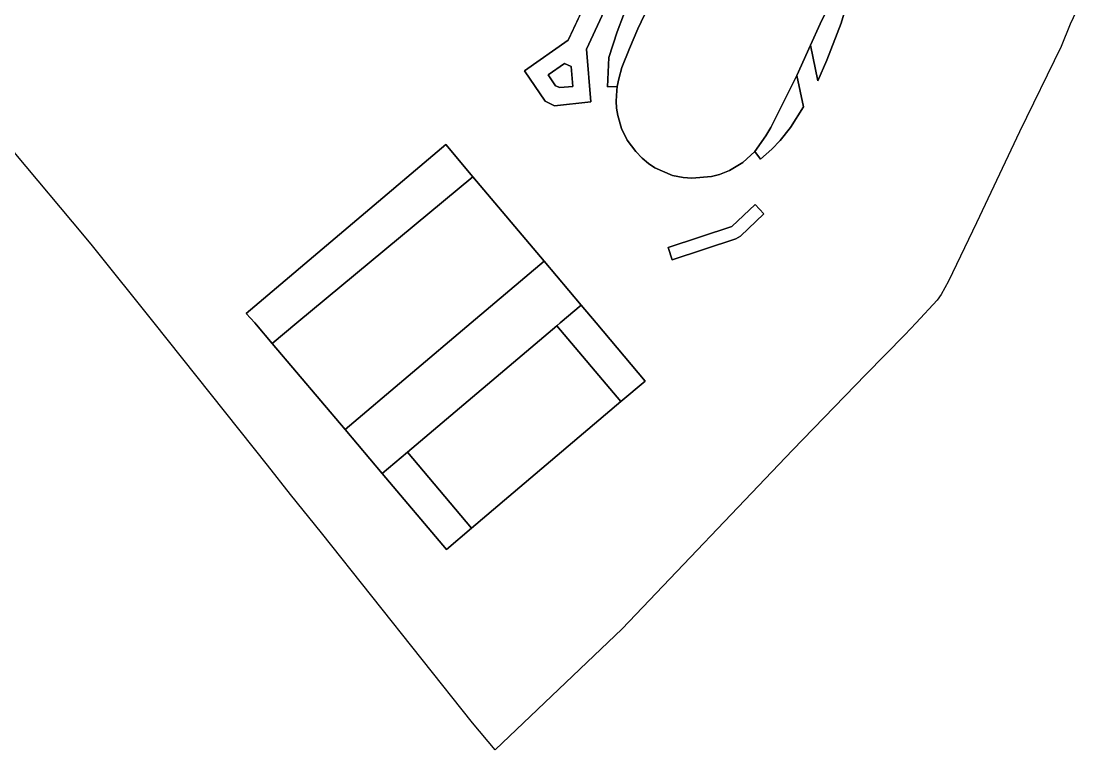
# Model space of a CAD drawing. Header units: millimetres. Extents: x 1888 to 2040, y 1705 to 1894.
# Drawn here: x 1930.4954 to 1930.8618, y 1831.3295 to 1831.5817 of the extents above; entities that cross this region are included whole.
import ezdxf

# ---------------------------------------------------------------- set-up
doc = ezdxf.new("R2010")
doc.units = ezdxf.units.MM

msp = doc.modelspace()

# ---------------------------------------------------------------- linework, layer by layer
for p, q in [((1930.77223, 1831.58086), (1930.77777, 1831.59265)), ((1930.77777, 1831.59265), (1930.77223, 1831.58086)), ((1930.68484, 1831.57516), (1930.69252, 1831.59143)), ((1930.69252, 1831.59143), (1930.68484, 1831.57516)), ((1930.70621, 1831.58973), (1930.70181, 1831.57809)), ((1930.70181, 1831.57809), (1930.70621, 1831.58973)), ((1930.71368, 1831.58881), (1930.70906, 1831.57902)), ((1930.70906, 1831.57902), (1930.71368, 1831.58881)), ((1930.77948, 1831.58106), (1930.78287, 1831.59243)), ((1930.78287, 1831.59243), (1930.77948, 1831.58106)), ((1930.69886, 1831.58837), (1930.6912, 1831.57205)), ((1930.6912, 1831.57205), (1930.69886, 1831.58837)), ((1930.86177, 1831.587), (1930.85881, 1831.58073)), ((1930.86177, 1831.587), (1930.85881, 1831.58073)), ((1930.70181, 1831.57809), (1930.699, 1831.56911)), ((1930.699, 1831.56911), (1930.70181, 1831.57809)), ((1930.70906, 1831.57902), (1930.7061, 1831.57231)), ((1930.7061, 1831.57231), (1930.70906, 1831.57902)), ((1930.76883, 1831.57341), (1930.77223, 1831.58086)), ((1930.77223, 1831.58086), (1930.76883, 1831.57341)), ((1930.77444, 1831.56818), (1930.77948, 1831.58106)), ((1930.77948, 1831.58106), (1930.77444, 1831.56818)), ((1930.85881, 1831.58073), (1930.8557, 1831.57299)), ((1930.85881, 1831.58073), (1930.8557, 1831.57299)), ((1930.66974, 1831.56457), (1930.68484, 1831.57516)), ((1930.68484, 1831.57516), (1930.66974, 1831.56457)), ((1930.6912, 1831.57205), (1930.69274, 1831.55375)), ((1930.69274, 1831.55375), (1930.6912, 1831.57205)), ((1930.7061, 1831.57231), (1930.70344, 1831.5657)), ((1930.70344, 1831.5657), (1930.7061, 1831.57231)), ((1930.76408, 1831.56295), (1930.76883, 1831.57341)), ((1930.76883, 1831.57341), (1930.76408, 1831.56295)), ((1930.76883, 1831.57341), (1930.77133, 1831.56112)), ((1930.77133, 1831.56112), (1930.76883, 1831.57341)), ((1930.8557, 1831.57299), (1930.84126, 1831.54338)), ((1930.8557, 1831.57299), (1930.84126, 1831.54338)), ((1930.68361, 1831.56702), (1930.67796, 1831.56318)), ((1930.67796, 1831.56318), (1930.68361, 1831.56702)), ((1930.68595, 1831.56603), (1930.68361, 1831.56702)), ((1930.68361, 1831.56702), (1930.68595, 1831.56603)), ((1930.699, 1831.56911), (1930.69847, 1831.55895)), ((1930.69847, 1831.55895), (1930.699, 1831.56911)), ((1930.77133, 1831.56112), (1930.77444, 1831.56818)), ((1930.77444, 1831.56818), (1930.77133, 1831.56112)), ((1930.6769, 1831.55398), (1930.66974, 1831.56457)), ((1930.66974, 1831.56457), (1930.6769, 1831.55398)), ((1930.67796, 1831.56318), (1930.68051, 1831.55937)), ((1930.68051, 1831.55937), (1930.67796, 1831.56318)), ((1930.6865, 1831.55913), (1930.68595, 1831.56603)), ((1930.68595, 1831.56603), (1930.6865, 1831.55913)), ((1930.70344, 1831.5657), (1930.70239, 1831.5618)), ((1930.70239, 1831.5618), (1930.70344, 1831.5657)), ((1930.70239, 1831.5618), (1930.70189, 1831.55906)), ((1930.70189, 1831.55906), (1930.70239, 1831.5618)), ((1930.7573, 1831.54929), (1930.76408, 1831.56295)), ((1930.76408, 1831.56295), (1930.7573, 1831.54929)), ((1930.76408, 1831.56295), (1930.76639, 1831.55211)), ((1930.76639, 1831.55211), (1930.76408, 1831.56295)), ((1930.68051, 1831.55937), (1930.68204, 1831.55875)), ((1930.68204, 1831.55875), (1930.68051, 1831.55937)), ((1930.68204, 1831.55875), (1930.6865, 1831.55913)), ((1930.6865, 1831.55913), (1930.68204, 1831.55875)), ((1930.69847, 1831.55895), (1930.70189, 1831.55906)), ((1930.70189, 1831.55906), (1930.69847, 1831.55895)), ((1930.70173, 1831.55778), (1930.70153, 1831.55399)), ((1930.70153, 1831.55399), (1930.70173, 1831.55778)), ((1930.70189, 1831.55906), (1930.70173, 1831.55778)), ((1930.70173, 1831.55778), (1930.70189, 1831.55906)), ((1930.68019, 1831.55248), (1930.6769, 1831.55398)), ((1930.6769, 1831.55398), (1930.68019, 1831.55248)), ((1930.69274, 1831.55375), (1930.68019, 1831.55248)), ((1930.68019, 1831.55248), (1930.69274, 1831.55375)), ((1930.70153, 1831.55399), (1930.70165, 1831.55161)), ((1930.70165, 1831.55161), (1930.70153, 1831.55399)), ((1930.70165, 1831.55161), (1930.70212, 1831.54904)), ((1930.70212, 1831.54904), (1930.70165, 1831.55161)), ((1930.70212, 1831.54904), (1930.70332, 1831.54453)), ((1930.70332, 1831.54453), (1930.70212, 1831.54904)), ((1930.75504, 1831.54487), (1930.7573, 1831.54929)), ((1930.7573, 1831.54929), (1930.75504, 1831.54487)), ((1930.76639, 1831.55211), (1930.76195, 1831.5449)), ((1930.76195, 1831.5449), (1930.76639, 1831.55211)), ((1930.75339, 1831.54207), (1930.75504, 1831.54487)), ((1930.75504, 1831.54487), (1930.75339, 1831.54207)), ((1930.76195, 1831.5449), (1930.75834, 1831.54045)), ((1930.75834, 1831.54045), (1930.76195, 1831.5449)), ((1930.70332, 1831.54453), (1930.70532, 1831.54059)), ((1930.70532, 1831.54059), (1930.70332, 1831.54453)), ((1930.74953, 1831.53661), (1930.75339, 1831.54207)), ((1930.75339, 1831.54207), (1930.74953, 1831.53661)), ((1930.84126, 1831.54338), (1930.82637, 1831.5119)), ((1930.84126, 1831.54338), (1930.82637, 1831.5119)), ((1930.57335, 1831.48057), (1930.64248, 1831.53904)), ((1930.64248, 1831.53904), (1930.57335, 1831.48057)), ((1930.64248, 1831.53904), (1930.65187, 1831.52789)), ((1930.65187, 1831.52789), (1930.64248, 1831.53904)), ((1930.70532, 1831.54059), (1930.70828, 1831.53659)), ((1930.70828, 1831.53659), (1930.70532, 1831.54059)), ((1930.75834, 1831.54045), (1930.75542, 1831.5374)), ((1930.75542, 1831.5374), (1930.75834, 1831.54045)), ((1930.51735, 1831.50735), (1930.493, 1831.53639)), ((1930.51735, 1831.50735), (1930.493, 1831.53639)), ((1930.70828, 1831.53659), (1930.71052, 1831.5343)), ((1930.71052, 1831.5343), (1930.70828, 1831.53659)), ((1930.71052, 1831.5343), (1930.7127, 1831.53251)), ((1930.7127, 1831.53251), (1930.71052, 1831.5343)), ((1930.74534, 1831.53279), (1930.74953, 1831.53661)), ((1930.74953, 1831.53661), (1930.74534, 1831.53279)), ((1930.7515, 1831.53398), (1930.74953, 1831.53661)), ((1930.74953, 1831.53661), (1930.7515, 1831.53398)), ((1930.75542, 1831.5374), (1930.7515, 1831.53398)), ((1930.7515, 1831.53398), (1930.75542, 1831.5374)), ((1930.7127, 1831.53251), (1930.71487, 1831.53101)), ((1930.71487, 1831.53101), (1930.7127, 1831.53251)), ((1930.71487, 1831.53101), (1930.72098, 1831.52832)), ((1930.72098, 1831.52832), (1930.71487, 1831.53101)), ((1930.74078, 1831.53009), (1930.74534, 1831.53279)), ((1930.74534, 1831.53279), (1930.74078, 1831.53009)), ((1930.59095, 1831.47731), (1930.65187, 1831.52789)), ((1930.65187, 1831.52789), (1930.59095, 1831.47731)), ((1930.65187, 1831.52789), (1930.67652, 1831.49868)), ((1930.67652, 1831.49868), (1930.65187, 1831.52789)), ((1930.72098, 1831.52832), (1930.72472, 1831.52761)), ((1930.72472, 1831.52761), (1930.72098, 1831.52832)), ((1930.72472, 1831.52761), (1930.72773, 1831.52742)), ((1930.72773, 1831.52742), (1930.72472, 1831.52761)), ((1930.72773, 1831.52742), (1930.73458, 1831.52797)), ((1930.73458, 1831.52797), (1930.72773, 1831.52742)), ((1930.73458, 1831.52797), (1930.73731, 1831.52871)), ((1930.73731, 1831.52871), (1930.73458, 1831.52797)), ((1930.73731, 1831.52871), (1930.74078, 1831.53009)), ((1930.74078, 1831.53009), (1930.73731, 1831.52871)), ((1930.74159, 1831.51062), (1930.74963, 1831.51833)), ((1930.74963, 1831.51833), (1930.74159, 1831.51062)), ((1930.74963, 1831.51833), (1930.75271, 1831.51501)), ((1930.75271, 1831.51501), (1930.74963, 1831.51833)), ((1930.75271, 1831.51501), (1930.74458, 1831.50735)), ((1930.74458, 1831.50735), (1930.75271, 1831.51501)), ((1930.82637, 1831.5119), (1930.81667, 1831.49175)), ((1930.82637, 1831.5119), (1930.81667, 1831.49175)), ((1930.71954, 1831.50341), (1930.74159, 1831.51062)), ((1930.74159, 1831.51062), (1930.71954, 1831.50341)), ((1930.52018, 1831.50398), (1930.51735, 1831.50735)), ((1930.52018, 1831.50398), (1930.51735, 1831.50735)), ((1930.74302, 1831.50634), (1930.72088, 1831.49907)), ((1930.72088, 1831.49907), (1930.74302, 1831.50634)), ((1930.74458, 1831.50735), (1930.74302, 1831.50634)), ((1930.74302, 1831.50634), (1930.74458, 1831.50735)), ((1930.54144, 1831.47731), (1930.52018, 1831.50398)), ((1930.54144, 1831.47731), (1930.52018, 1831.50398)), ((1930.72088, 1831.49907), (1930.71954, 1831.50341)), ((1930.71954, 1831.50341), (1930.72088, 1831.49907)), ((1930.67652, 1831.49868), (1930.65125, 1831.47731)), ((1930.65125, 1831.47731), (1930.67652, 1831.49868)), ((1930.67652, 1831.49868), (1930.68939, 1831.48343)), ((1930.68939, 1831.48343), (1930.67652, 1831.49868)), ((1930.81667, 1831.49175), (1930.81412, 1831.48709)), ((1930.81667, 1831.49175), (1930.81412, 1831.48709)), ((1930.81412, 1831.48709), (1930.8127, 1831.48512)), ((1930.81412, 1831.48709), (1930.8127, 1831.48512)), ((1930.68216, 1831.47731), (1930.68939, 1831.48343)), ((1930.68939, 1831.48343), (1930.68216, 1831.47731)), ((1930.68939, 1831.48343), (1930.69455, 1831.47731)), ((1930.69455, 1831.47731), (1930.68939, 1831.48343)), ((1930.8127, 1831.48512), (1930.80537, 1831.47731)), ((1930.8127, 1831.48512), (1930.80537, 1831.47731)), ((1930.57631, 1831.47731), (1930.57335, 1831.48057)), ((1930.57335, 1831.48057), (1930.57631, 1831.47731)), ((1930.58075, 1831.42801), (1930.54144, 1831.47731)), ((1930.58075, 1831.42801), (1930.54144, 1831.47731)), ((1930.57695, 1831.4766), (1930.57631, 1831.47731)), ((1930.57631, 1831.47731), (1930.57695, 1831.4766)), ((1930.58238, 1831.47019), (1930.57695, 1831.4766)), ((1930.57695, 1831.4766), (1930.58238, 1831.47019)), ((1930.58238, 1831.47019), (1930.59095, 1831.47731)), ((1930.59095, 1831.47731), (1930.58238, 1831.47019)), ((1930.65125, 1831.47731), (1930.60761, 1831.44041)), ((1930.60761, 1831.44041), (1930.65125, 1831.47731)), ((1930.6292, 1831.43254), (1930.68095, 1831.47629)), ((1930.68095, 1831.47629), (1930.6292, 1831.43254)), ((1930.68095, 1831.47629), (1930.68216, 1831.47731)), ((1930.68216, 1831.47731), (1930.68095, 1831.47629)), ((1930.68095, 1831.47629), (1930.70314, 1831.45007)), ((1930.70314, 1831.45007), (1930.68095, 1831.47629)), ((1930.69455, 1831.47731), (1930.71154, 1831.45717)), ((1930.71154, 1831.45717), (1930.69455, 1831.47731)), ((1930.80537, 1831.47731), (1930.8015, 1831.47319)), ((1930.80537, 1831.47731), (1930.8015, 1831.47319)), ((1930.8015, 1831.47319), (1930.78801, 1831.45947)), ((1930.8015, 1831.47319), (1930.78801, 1831.45947)), ((1930.60761, 1831.44041), (1930.58238, 1831.47019)), ((1930.58238, 1831.47019), (1930.60761, 1831.44041)), ((1930.71154, 1831.45717), (1930.70314, 1831.45007)), ((1930.70314, 1831.45007), (1930.71154, 1831.45717)), ((1930.78801, 1831.45947), (1930.76257, 1831.43329)), ((1930.78801, 1831.45947), (1930.76257, 1831.43329)), ((1930.70314, 1831.45007), (1930.65142, 1831.40629)), ((1930.65142, 1831.40629), (1930.70314, 1831.45007)), ((1930.62049, 1831.42517), (1930.60761, 1831.44041)), ((1930.60761, 1831.44041), (1930.62049, 1831.42517)), ((1930.62049, 1831.42517), (1930.6292, 1831.43254)), ((1930.6292, 1831.43254), (1930.62049, 1831.42517)), ((1930.65142, 1831.40629), (1930.6292, 1831.43254)), ((1930.6292, 1831.43254), (1930.65142, 1831.40629)), ((1930.76257, 1831.43329), (1930.70357, 1831.37139)), ((1930.76257, 1831.43329), (1930.70357, 1831.37139)), ((1930.58873, 1831.41792), (1930.58075, 1831.42801)), ((1930.58873, 1831.41792), (1930.58075, 1831.42801)), ((1930.6427, 1831.39892), (1930.62049, 1831.42517)), ((1930.62049, 1831.42517), (1930.6427, 1831.39892)), ((1930.59945, 1831.40458), (1930.58873, 1831.41792)), ((1930.59945, 1831.40458), (1930.58873, 1831.41792)), ((1930.65142, 1831.40629), (1930.6427, 1831.39892)), ((1930.6427, 1831.39892), (1930.65142, 1831.40629)), ((1930.6518, 1831.33889), (1930.59945, 1831.40458)), ((1930.6518, 1831.33889), (1930.59945, 1831.40458)), ((1930.70357, 1831.37139), (1930.65962, 1831.32953)), ((1930.70357, 1831.37139), (1930.65962, 1831.32953)), ((1930.65962, 1831.32953), (1930.6518, 1831.33889)), ((1930.65962, 1831.32953), (1930.6518, 1831.33889))]:
    msp.add_line(p, q)

doc.saveas('drawing.dxf')
